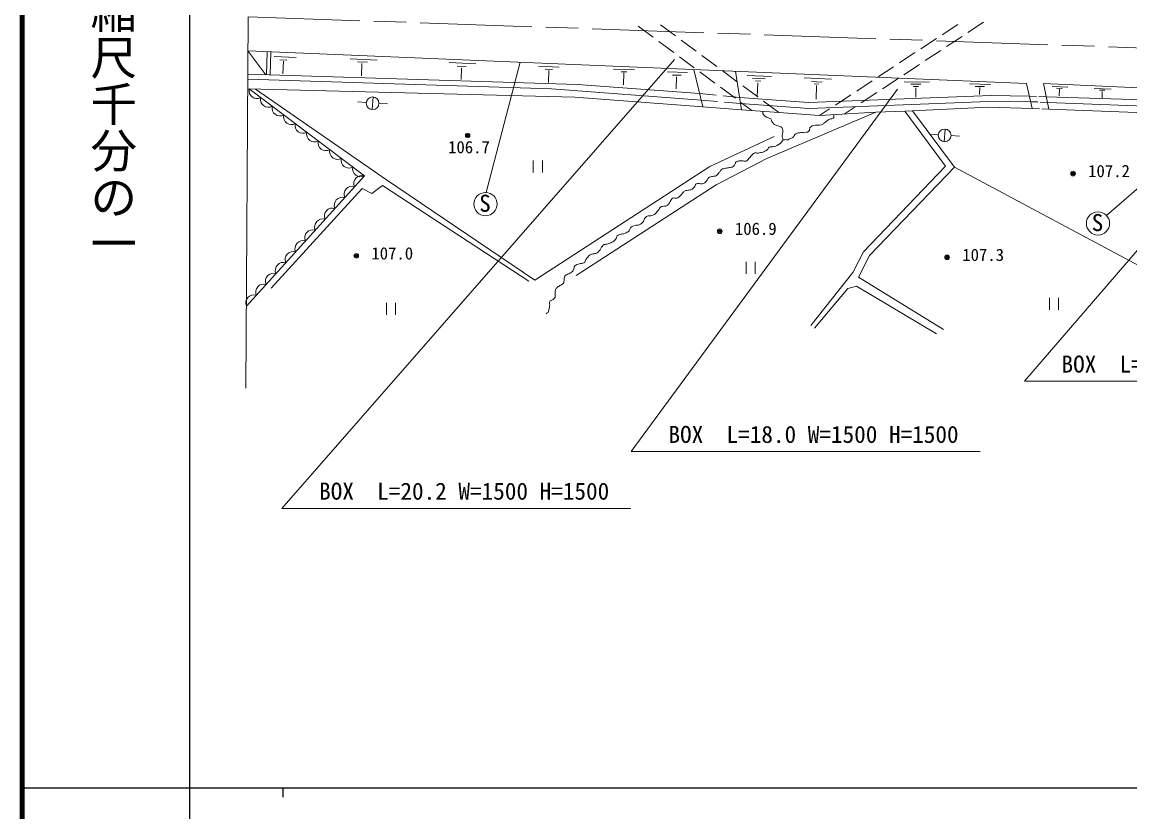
# Model space of a CAD drawing. Units: millimetres, scale not verified. Extents: x 40000 to 680000, y 20000 to 380000.
# Drawn here: x 40000 to 159041, y 202409 to 287284 of the extents above; entities that cross this region are included whole.
import ezdxf
from ezdxf.enums import TextEntityAlignment as Align

# ---------------------------------------------------------------- set-up
doc = ezdxf.new("R2010")
doc.units = ezdxf.units.MM
doc.header["$LTSCALE"] = 1000
doc.header["$PDMODE"] = 32
doc.header["$PDSIZE"] = 500
doc.linetypes.add('CHAIN', pattern=[18.5, 12, -1.5, 3.5, -1.5])
for name, color, linetype, lineweight in [('M-BGD', 7, 'Continuous', 13), ('M-BMK', 2, 'CHAIN', 13), ('M-BMK-SRVR', 3, 'Continuous', 13), ('M-STR-HTXT', 7, 'Continuous', 13), ('M-TTL', 2, 'Continuous', 140), ('M-TTL-BAND', 7, 'Continuous', 25)]:
    doc.layers.add(name, color=color, linetype=linetype, lineweight=lineweight)
doc.styles.add('@ＭＳ ゴシック', font='')
doc.styles.add('ＭＳ ゴシック', font='')
doc.styles.get('@ＭＳ ゴシック').set_extended_font_data('@MS Gothic')
doc.styles.get('ＭＳ ゴシック').set_extended_font_data('MS Gothic')

msp = doc.modelspace()

# ---------------------------------------------------------------- linework, layer by layer
at = {"layer": 'M-BGD'}
for p, q in [((108618, 286993), (110223, 285801)), ((140543, 287035), (138873, 285935)), ((143315, 287272), (141645, 286171)), ((106212, 286848), (107817, 285655)), ((141019, 285759), (139348, 284658)), ((108419, 285208), (110025, 284015)), ((110825, 285354), (112431, 284161)), ((138246, 285522), (136576, 284422)), ((147921, 280705), (64268, 284198)), ((64268, 284198), (66198, 281618)), ((66343, 284111), (66276, 281615)), ((66717, 284096), (66650, 281604)), ((67091, 283592), (69445, 283500)), ((75253, 283336), (78145, 283204)), ((110627, 283568), (112232, 282376)), ((113033, 283714), (114638, 282521)), ((135950, 284009), (134280, 282909)), ((138722, 284246), (137052, 283145)), ((67675, 283218), (68458, 283212)), ((68073, 283095), (68026, 281734)), ((76042, 283020), (77120, 282994)), ((76498, 282836), (76462, 281504)), ((85898, 282959), (88773, 282810)), ((86740, 282556), (87730, 282521)), ((87204, 282328), (87169, 281127)), ((89879, 268978), (93529, 282976)), ((95487, 282550), (97725, 282462)), ((96211, 282217), (97012, 282193)), ((103540, 282247), (105801, 282169)), ((112195, 282197), (113156, 278168)), ((133654, 282496), (131983, 281396)), ((136426, 282733), (134756, 281632)), ((96871, 280132), (64249, 281144)), ((64253, 281678), (99690, 280586)), ((96591, 282082), (96562, 280797)), ((104381, 281959), (104977, 281951)), ((104670, 281838), (104629, 280561)), ((109324, 281938), (111507, 281867)), ((109877, 281596), (110823, 281578)), ((110324, 281403), (110289, 280106)), ((112834, 281928), (114440, 280736)), ((115240, 282074), (116846, 280881)), ((117319, 277852), (116654, 282011)), ((117925, 281545), (120537, 281458)), ((118477, 281238), (119862, 281203)), ((118802, 280976), (119389, 280958)), ((124056, 281282), (126962, 281151)), ((131357, 280983), (129687, 279883)), ((134129, 281220), (132459, 280119)), ((99397, 279237), (64243, 280115)), ((65093, 280094), (79138, 270340)), ((96871, 280132), (112983, 278892)), ((112810, 279620), (99690, 280586)), ((115042, 280288), (116647, 279096)), ((117448, 280434), (119053, 279241)), ((119073, 280765), (118995, 279293)), ((124842, 280913), (125988, 280848)), ((125105, 280656), (125590, 280632)), ((125368, 280492), (125326, 279019)), ((134784, 280877), (137510, 280816)), ((135511, 280632), (136563, 280614)), ((135750, 280380), (136311, 280376)), ((136043, 280223), (136053, 279226)), ((141803, 280667), (144065, 280597)), ((142417, 280375), (143404, 280357)), ((142902, 280269), (142873, 279492)), ((148543, 277988), (147921, 280705)), ((164007, 280028), (149762, 280679)), ((149762, 280679), (150340, 277927)), ((150681, 280376), (152372, 280310)), ((151152, 280189), (151776, 280166)), ((151464, 280065), (151448, 279325)), ((155200, 280168), (157046, 280086)), ((155772, 279981), (156353, 279962)), ((156057, 279837), (156065, 279167)), ((76074, 278708), (76986, 278650)), ((77621, 277888), (77707, 279251)), ((78363, 278561), (79275, 278503)), ((99397, 279237), (113156, 278168)), ((112810, 279620), (114584, 279442)), ((112983, 278892), (114721, 278754)), ((115331, 279367), (117105, 279189)), ((115469, 278695), (117206, 278557)), ((117105, 279189), (124504, 278647)), ((124591, 278003), (117206, 278557)), ((117250, 278648), (118428, 277773)), ((119655, 278794), (121305, 277568)), ((124504, 278647), (144137, 279397)), ((143835, 278739), (124591, 278003)), ((129061, 279470), (127391, 278370)), ((131833, 279707), (130163, 278606)), ((148372, 278736), (143835, 278739)), ((144137, 279397), (148236, 279329)), ((148236, 279329), (149022, 279304)), ((148372, 278736), (149154, 278703)), ((149272, 279296), (150058, 279271)), ((149404, 278693), (150186, 278660)), ((150058, 279271), (169568, 278641)), ((169627, 277915), (150186, 278660)), ((156540, 266498), (170695, 278862)), ((113156, 278168), (117319, 277852)), ((121305, 277568), (117319, 277852)), ((120024, 272632), (131753, 277592)), ((121305, 277568), (125681, 277243)), ((126764, 277957), (125681, 277243)), ((131753, 277592), (125681, 277243)), ((129537, 278194), (128325, 277395)), ((134843, 277721), (131753, 277592)), ((134843, 277721), (135686, 277756)), ((139221, 271800), (134843, 277721)), ((135686, 277756), (143854, 278137)), ((135686, 277756), (140207, 271691)), ((143854, 278137), (148543, 277988)), ((149317, 277962), (148543, 277988)), ((150340, 277927), (149567, 277953)), ((150340, 277927), (168824, 277204)), ((113900, 271778), (120822, 274993)), ((137550, 275242), (138462, 275184)), ((139097, 274422), (139183, 275785)), ((139838, 275095), (140750, 275037)), ((114596, 269787), (120024, 272632)), ((94935, 272420), (94935, 271120)), ((95111, 259551), (113900, 271778)), ((95910, 271120), (95910, 272420)), ((130412, 262606), (139221, 271800)), ((131074, 262198), (140207, 271691)), ((140207, 271691), (169493, 256033)), ((95111, 259551), (79138, 270340)), ((66775, 258688), (76551, 269389)), ((76551, 269389), (77585, 268863)), ((77585, 268863), (78724, 269730)), ((78724, 269730), (94438, 259436)), ((99526, 260047), (114596, 269787)), ((129288, 260378), (130412, 262606)), ((129891, 259891), (131074, 262198)), ((117813, 261527), (117813, 260227)), ((118788, 260227), (118788, 261527)), ((124765, 254691), (129288, 260378)), ((139032, 254241), (129891, 259891)), ((125156, 254380), (128719, 258666)), ((128719, 258666), (129652, 258916)), ((129652, 258916), (138245, 253798)), ((150395, 257658), (150395, 256358)), ((151370, 256358), (151370, 257658)), ((79156, 257117), (79156, 255817)), ((80131, 255817), (80131, 257117))]:
    msp.add_line(p, q, dxfattribs=at)
msp.add_lwpolyline([(64399, 280111), (76774, 270774), (64103, 256757)], dxfattribs=at)
for centre, radius in [((77664, 278570), 683), ((87878, 275101), 150), ((87878, 275101), 120), ((87878, 275101), 90), ((87878, 275101), 60), ((87878, 275101), 30), ((87878, 275101), 20), ((139140, 275104), 683), ((152933, 271013), 150), ((152933, 271013), 120), ((152933, 271013), 90), ((152933, 271013), 60), ((152933, 271013), 30), ((152933, 271013), 20), ((89793, 267731), 1250), ((155619, 265654), 1250), ((114971, 264810), 150), ((114971, 264810), 120), ((114971, 264810), 90), ((114971, 264810), 60), ((114971, 264810), 30), ((114971, 264810), 20), ((75904, 262166), 150), ((75904, 262166), 120), ((75904, 262166), 90), ((75904, 262166), 60), ((75904, 262166), 30), ((75904, 262166), 20), ((139405, 262006), 150), ((139405, 262006), 120), ((139405, 262006), 90), ((139405, 262006), 60), ((139405, 262006), 30), ((139405, 262006), 20)]:
    msp.add_circle(centre, radius, dxfattribs=at)
for centre, radius, start, end in [((65229, 279925), 851, 167.31633, 298.61145), ((66466, 278991), 851, 167.31633, 298.61145), ((67704, 278057), 851, 167.31633, 298.61145), ((68941, 277123), 851, 167.31633, 298.61145), ((70179, 276190), 851, 167.31633, 298.61145), ((71416, 275256), 851, 167.31633, 298.61145), ((72654, 274322), 851, 167.31633, 298.61145), ((73891, 273388), 851, 167.31633, 298.61145), ((75129, 272455), 851, 167.31633, 298.61145), ((76366, 271521), 851, 167.31633, 298.61145), ((76520, 269942), 870, 73.04834, 202.72384), ((75464, 268774), 870, 73.04834, 202.72384), ((74408, 267606), 870, 73.04834, 202.72384), ((73352, 266438), 870, 73.04834, 202.72384), ((72296, 265270), 870, 73.04834, 202.72384), ((71240, 264101), 870, 73.04834, 202.72384), ((70185, 262933), 870, 73.04834, 202.72384), ((69129, 261765), 870, 73.04834, 202.72384), ((68073, 260597), 870, 73.04834, 202.72384), ((67017, 259429), 870, 73.04834, 202.72384), ((65961, 258261), 870, 73.04834, 202.72384), ((64905, 257093), 870, 73.04834, 202.72384)]:
    msp.add_arc(centre, radius, start, end, dxfattribs=at)
for points, knots in [([(96301, 255939), (96424, 256012), (96510, 256048), (96564, 256175), (96596, 256252), (96588, 256303), (96603, 256386), (96640, 256591), (96698, 256703), (96695, 256911), (96694, 257010), (96634, 257065), (96656, 257161), (96672, 257234), (96708, 257267), (96761, 257319), (96861, 257418), (96967, 257403), (97076, 257490), (97162, 257558), (97228, 257588), (97274, 257687), (97325, 257799), (97283, 257879), (97287, 258003), (97293, 258193), (97251, 258306), (97300, 258489), (97329, 258599), (97393, 258642), (97471, 258726), (97578, 258841), (97657, 258887), (97786, 258976), (97925, 259071), (98056, 259063), (98155, 259199), (98251, 259331), (98220, 259446), (98251, 259607), (98280, 259756), (98225, 259865), (98309, 259992), (98416, 260153), (98572, 260138), (98736, 260238), (98897, 260336), (99011, 260363), (99139, 260501), (99194, 260560), (99217, 260601), (99252, 260674), (99325, 260827), (99276, 260966), (99398, 261083), (99549, 261227), (99686, 261238), (99883, 261305), (100071, 261369), (100214, 261306), (100377, 261418), (100513, 261511), (100486, 261652), (100581, 261786), (100655, 261889), (100711, 261934), (100792, 262031), (100862, 262115), (100878, 262185), (100967, 262248), (101069, 262319), (101146, 262324), (101265, 262359), (101417, 262402), (101516, 262376), (101663, 262435), (101766, 262476), (101836, 262489), (101914, 262569), (102085, 262744), (102127, 262887), (102270, 263087), (102340, 263185), (102359, 263261), (102457, 263332), (102584, 263425), (102697, 263383), (102848, 263426), (103013, 263472), (103110, 263490), (103263, 263566), (103430, 263649), (103530, 263695), (103666, 263823), (103743, 263896), (103777, 263948), (103830, 264039), (103889, 264142), (103882, 264225), (103960, 264315), (104029, 264392), (104092, 264413), (104188, 264449), (104291, 264487), (104356, 264478), (104463, 264502), (104592, 264531), (104669, 264536), (104790, 264589), (104972, 264669), (105098, 264703), (105223, 264858), (105312, 264970), (105291, 265079), (105386, 265185), (105530, 265345), (105677, 265354), (105879, 265428), (106038, 265486), (106153, 265435), (106305, 265510), (106509, 265609), (106624, 265685), (106767, 265860), (106879, 265998), (106843, 266141), (106965, 266269), (107062, 266370), (107143, 266404), (107275, 266450), (107414, 266500), (107509, 266458), (107649, 266503), (107811, 266555), (107909, 266583), (108041, 266690), (108125, 266758), (108152, 266817), (108222, 266900), (108313, 267010), (108374, 267064), (108454, 267182), (108499, 267248), (108503, 267301), (108559, 267358), (108668, 267467), (108773, 267473), (108922, 267515), (109043, 267550), (109128, 267493), (109243, 267545), (109366, 267600), (109426, 267657), (109512, 267761), (109579, 267843), (109595, 267904), (109652, 267995), (109742, 268138), (109741, 268279), (109892, 268357), (110052, 268440), (110181, 268319), (110353, 268374), (110498, 268421), (110563, 268489), (110680, 268585), (110797, 268680), (110843, 268755), (110945, 268865), (111041, 268970), (111070, 269059), (111190, 269134), (111351, 269234), (111481, 269190), (111664, 269239), (111800, 269276), (111892, 269266), (112008, 269344), (112136, 269430), (112196, 269499), (112283, 269625), (112346, 269717), (112314, 269811), (112394, 269888), (112448, 269940), (112507, 269918), (112581, 269929), (112832, 269964), (112999, 269841), (113230, 269946), (113416, 270031), (113475, 270153), (113609, 270309), (113684, 270394), (113680, 270482), (113771, 270550), (113849, 270609), (113907, 270621), (113999, 270655), (114072, 270682), (114115, 270693), (114192, 270708), (114304, 270729), (114376, 270693), (114484, 270731), (114575, 270764), (114622, 270796), (114694, 270860), (114768, 270925), (114789, 270981), (114851, 271058), (114928, 271155), (114977, 271205), (115052, 271304), (115098, 271364), (115103, 271419), (115166, 271462), (115240, 271512), (115299, 271501), (115385, 271523), (115552, 271566), (115646, 271587), (115815, 271619), (115893, 271634), (115939, 271627), (116016, 271646), (116170, 271684), (116275, 271674), (116402, 271768), (116496, 271838), (116533, 271898), (116595, 271996), (116660, 272099), (116631, 272203), (116726, 272277), (116835, 272361), (116931, 272347), (117068, 272364), (117235, 272385), (117330, 272361), (117498, 272364), (117652, 272367), (117760, 272303), (117892, 272382), (117957, 272421), (117965, 272474), (118015, 272531), (118132, 272666), (118200, 272740), (118326, 272866), (118478, 273019), (118530, 273160), (118729, 273243), (118834, 273287), (118905, 273199), (119019, 273208), (119192, 273221), (119288, 273245), (119457, 273287), (119554, 273311), (119611, 273317), (119702, 273357), (119852, 273423), (119955, 273442), (120070, 273559), (120162, 273651), (120152, 273764), (120263, 273830), (120441, 273937), (120591, 273848), (120789, 273909), (121067, 273996), (121232, 274055), (121455, 274242), (121612, 274374), (121722, 274470), (121753, 274672), (121770, 274779), (121705, 274836), (121692, 274944), (121661, 275199), (121787, 275347), (121744, 275601), (121720, 275746), (121738, 275860), (121631, 275960), (121502, 276081), (121377, 276067), (121214, 276136), (121068, 276197), (120966, 276197), (120839, 276293), (120718, 276386), (120665, 276460), (120583, 276589), (120515, 276697), (120537, 276796), (120445, 276885), (120373, 276955), (120299, 276941), (120208, 276984), (120106, 277033), (120047, 277059), (119952, 277122), (119829, 277203), (119730, 277230), (119656, 277358), (119589, 277473), (119585, 277553), (119583, 277691)], [0, 0, 0, 0, 1, 1, 1, 2, 2, 2, 3, 3, 3, 4, 4, 4, 5, 5, 5, 6, 6, 6, 7, 7, 7, 8, 8, 8, 9, 9, 9, 10, 10, 10, 11, 11, 11, 12, 12, 12, 13, 13, 13, 14, 14, 14, 15, 15, 15, 16, 16, 16, 17, 17, 17, 18, 18, 18, 19, 19, 19, 20, 20, 20, 21, 21, 21, 22, 22, 22, 23, 23, 23, 24, 24, 24, 25, 25, 25, 26, 26, 26, 27, 27, 27, 28, 28, 28, 29, 29, 29, 30, 30, 30, 31, 31, 31, 32, 32, 32, 33, 33, 33, 34, 34, 34, 35, 35, 35, 36, 36, 36, 37, 37, 37, 38, 38, 38, 39, 39, 39, 40, 40, 40, 41, 41, 41, 42, 42, 42, 43, 43, 43, 44, 44, 44, 45, 45, 45, 46, 46, 46, 47, 47, 47, 48, 48, 48, 49, 49, 49, 50, 50, 50, 51, 51, 51, 52, 52, 52, 53, 53, 53, 54, 54, 54, 55, 55, 55, 56, 56, 56, 57, 57, 57, 58, 58, 58, 59, 59, 59, 60, 60, 60, 61, 61, 61, 62, 62, 62, 63, 63, 63, 64, 64, 64, 65, 65, 65, 66, 66, 66, 67, 67, 67, 68, 68, 68, 69, 69, 69, 70, 70, 70, 71, 71, 71, 72, 72, 72, 73, 73, 73, 74, 74, 74, 75, 75, 75, 76, 76, 76, 77, 77, 77, 78, 78, 78, 79, 79, 79, 80, 80, 80, 81, 81, 81, 82, 82, 82, 83, 83, 83, 84, 84, 84, 85, 85, 85, 86, 86, 86, 87, 87, 87, 88, 88, 88, 89, 89, 89, 90, 90, 90, 91, 91, 91, 92, 92, 92, 93, 93, 93, 94, 94, 94, 95, 95, 95, 96, 96, 96, 97, 97, 97, 98, 98, 98, 99, 99, 99, 100, 100, 100, 101, 101, 101, 102, 102, 102, 103, 103, 103, 103]), ([(121734, 274551), (121869, 274614), (121925, 274646), (122058, 274657), (122157, 274664), (122216, 274614), (122312, 274639), (122394, 274661), (122421, 274714), (122496, 274753), (122619, 274816), (122707, 274814), (122820, 274893), (122984, 275007), (122975, 275183), (123145, 275288), (123328, 275400), (123466, 275391), (123679, 275419), (123846, 275441), (123946, 275379), (124109, 275419), (124310, 275468), (124482, 275450), (124600, 275621), (124667, 275719), (124596, 275820), (124661, 275919), (124759, 276066), (124865, 276116), (125029, 276182), (125346, 276309), (125588, 276120), (125901, 276256), (126015, 276305), (126064, 276359), (126164, 276431), (126317, 276542), (126390, 276621), (126550, 276721), (126673, 276798), (126747, 276837), (126883, 276887), (126989, 276927), (127077, 276884), (127164, 276957), (127276, 277053), (127244, 277198), (127224, 277332)], [0, 0, 0, 0, 1, 1, 1, 2, 2, 2, 3, 3, 3, 4, 4, 4, 5, 5, 5, 6, 6, 6, 7, 7, 7, 8, 8, 8, 9, 9, 9, 10, 10, 10, 11, 11, 11, 12, 12, 12, 13, 13, 13, 14, 14, 14, 15, 15, 15, 16, 16, 16, 16])]:
    msp.add_open_spline(points, degree=3, knots=knots, dxfattribs=at)
for p in [(87878, 275101), (152933, 271013), (114971, 264810), (75904, 262166), (139405, 262006)]:
    msp.add_point(p, dxfattribs=at)
at = {"layer": 'M-BMK'}
msp.add_line((64290, 287859), (164586, 284363), dxfattribs=at)
at = {"layer": 'M-BMK-SRVR'}
msp.add_line((64290, 287859), (64049, 247938), dxfattribs=at)
at = {"layer": 'M-STR-HTXT'}
for p, q in [((67918, 235029), (110118, 283286)), ((147703, 248689), (177038, 282752)), ((105462, 241132), (134087, 280092)), ((147703, 248689), (185182, 248689)), ((105462, 241132), (142941, 241132)), ((67918, 235029), (105397, 235029))]:
    msp.add_line(p, q, dxfattribs=at)
at = {"layer": 'M-TTL'}
msp.add_line((40000, 380000), (40000, 20000), dxfattribs=at)
at = {"layer": 'M-TTL-BAND'}
for p, q in [((58000, 370000), (58000, 20000)), ((40000, 205000), (579000, 205000)), ((68000, 205000), (68000, 204000))]:
    msp.add_line(p, q, dxfattribs=at)

# ---------------------------------------------------------------- texts
at = {"layer": 'M-BGD', "style": 'ＭＳ ゴシック'}
for s, height, p in [('106.7', 1320, (85775, 272795)), ('107.2', 1320, (154558, 270227)), ('S', 1833, (89114, 266357)), ('S', 1833, (154940, 264280)), ('106.9', 1320, (116596, 264023)), ('107.0', 1320, (77529, 261379)), ('107.3', 1320, (141029, 261219))]:
    msp.add_text(s, height=height, dxfattribs=at).set_placement(p, align=Align.BOTTOM_LEFT)
at = {"layer": 'M-STR-HTXT', "style": 'ＭＳ ゴシック'}
for s, p in [('BOX\u3000L=13.6 W=1000 H=1000', (151698, 249068)), ('BOX\u3000L=18.0 W=1500 H=1500', (109457, 241511)), ('BOX\u3000L=20.2 W=1500 H=1500', (71913, 235408))]:
    msp.add_text(s, height=1833, dxfattribs=at).set_placement(p, align=Align.BOTTOM_LEFT)
at = {"layer": 'M-TTL-BAND', "style": '@ＭＳ ゴシック'}
msp.add_text('縮尺千分の一', height=3666, rotation=270, dxfattribs=at).set_placement((49777, 261030), align=Align.MIDDLE_RIGHT)

doc.saveas('drawing.dxf')
